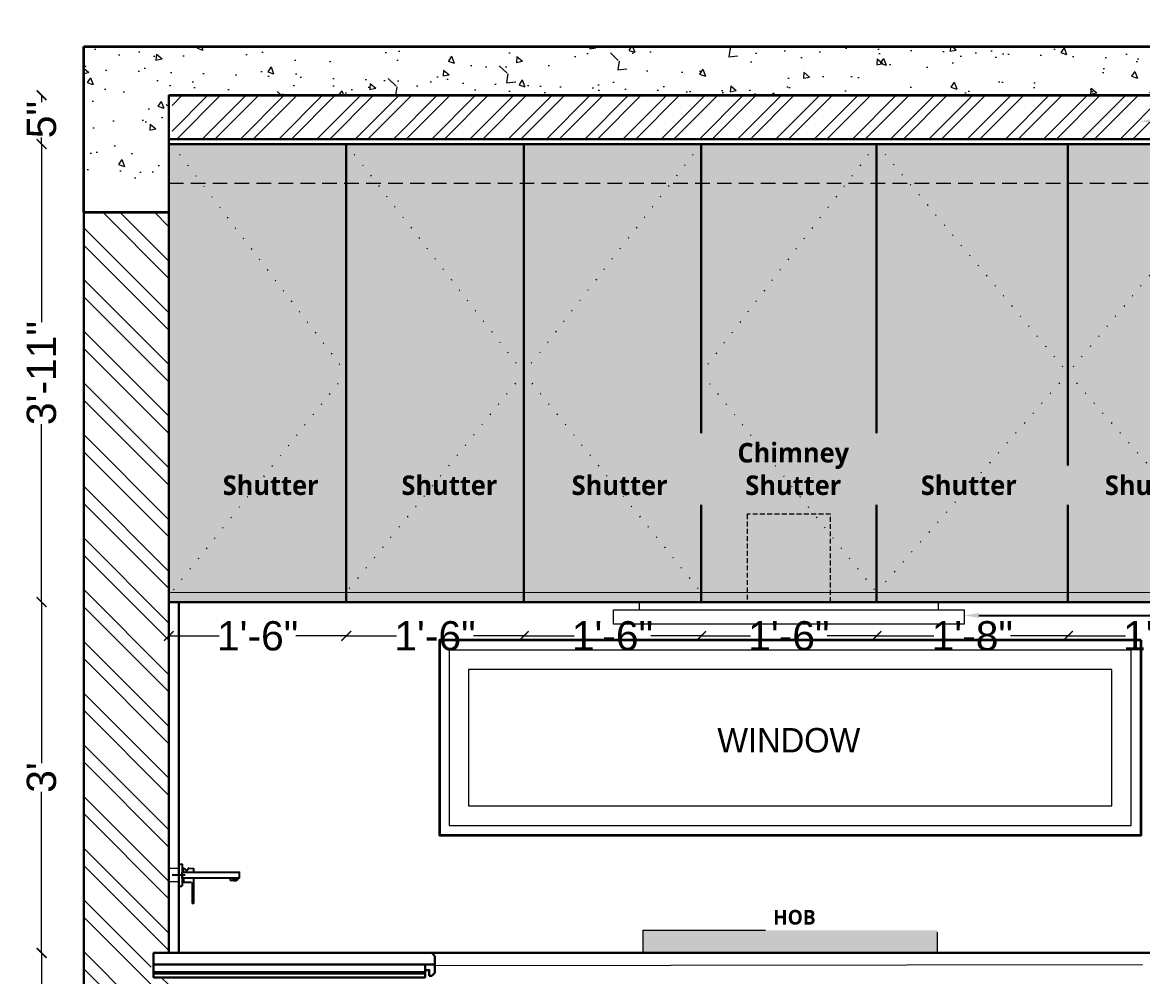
# Model space of a CAD drawing. Header units: inches. Extents: x 3324238 to 135265466, y -1036581 to 20094598.
# Drawn here: x 3355405.7 to 3355520.6, y -519129 to -519031.1 of the extents above; entities that cross this region are included whole.
import ezdxf
from ezdxf import colors
from ezdxf.entities.mleader import LeaderData, LeaderLine
from ezdxf.math import Vec2, Vec3

# ---------------------------------------------------------------- set-up
doc = ezdxf.new("R2010")
doc.units = ezdxf.units.IN
doc.header["$MEASUREMENT"] = 0
doc.header["$PDMODE"] = 3
for name, pattern in [('00-Floor Plan$0$DASHED', [0.75, 0.5, -0.25]), ('CENTER2', [1.125, 0.75, -0.125, 0.125, -0.125]), ('DASHED', [0.75, 0.5, -0.25]), ('DOT', [0.25, 0, -0.25])]:
    doc.linetypes.add(name, pattern=pattern)
doc.layers.add('AR HATCH-7', color=7, linetype='Continuous')
for name, color, linetype, lineweight in [('dim05', 1, 'Continuous', 13), ('DOOR-WINDOW', 5, 'Continuous', 0), ('ele.text', 183, 'Continuous', 5), ('FUNI.SEC', 7, 'Continuous', 30), ('FURNITURE', 32, 'Continuous', 13), ('FURNITURE-1', 251, 'Continuous', 5), ('Labelling', 1, 'Continuous', 25), ('wall', 7, 'Continuous', 30)]:
    doc.layers.add(name, color=color, linetype=linetype, lineweight=lineweight)
doc.layers.add('hatch', color=253, linetype='Continuous', lineweight=0, transparency=0.4)
doc.styles.get("Standard").update_dxf_attribs({"font": 'GOTHIC.TTF'})
doc.styles.add('The Thakors 3 inches', font='arial.ttf', dxfattribs={"height": 3})
doc.dimstyles.new('The Thakors 3 inches', dxfattribs={"dimtxt": 3, "dimasz": 1, "dimexe": 0.179993, "dimexo": 0.0625, "dimgap": 0.089996, "dimtad": 0, "dimzin": 0, "dimdsep": 46, "dimlunit": 4, "dimtxsty": 'The Thakors 3 inches', "dimblk": 'ARCHTICK', "dimcen": 0.089996, "dimclrd": 5, "dimclre": 5, "dimclrt": 1, "dimadec": 0, "dimazin": 0, "dimtfac": 0.799988, "dimtofl": 0, "dimtmove": 1, "dimatfit": 3, "dimfxl": 1, "dimtolj": 1, "dimtzin": 0, "dimlwd": 5, "dimlwe": 13, "dimarcsym": 0})

# ---------------------------------------------------------------- blocks, each defined once
blk = doc.blocks.new('_ArchTick')
at = {"color": 0, "linetype": 'ByBlock', "const_width": 0.15}
blk.add_lwpolyline([(-0.5, -0.5), (0.5, 0.5)], dxfattribs=at)
blk = doc.blocks.new('*D177')
at = {"layer": 'Defpoints', "color": 0, "lineweight": 30, "ltscale": 4, "transparency": 16777216}
for p in [(3355435.61, -519126.61, 0), (3355407.67, -519158.61), (3355434.06, -519158.61, 0)]:
    blk.add_point(p, dxfattribs=at)
at = {"layer": 'dim05', "color": 5, "lineweight": 5, "ltscale": 4, "transparency": 16777216}
for p, q in [((3355407.67, -519126.61), (3355407.67, -519138.51)), ((3355407.67, -519158.61), (3355407.67, -519146.72))]:
    blk.add_line(p, q, dxfattribs=at)
for p, rotation in [((3355407.67, -519126.61), 90), ((3355407.67, -519158.61), 270)]:
    blk.add_blockref('_ArchTick', p, dxfattribs=dict(at, rotation=rotation))
at = {"layer": 'dim05', "color": 1, "lineweight": 5, "ltscale": 4, "transparency": 16777216, "insert": (3355407.67, -519142.61), "char_height": 3, "attachment_point": 5, "rotation": 90, "style": 'The Thakors 3 inches'}
blk.add_mtext('\\A1;2\'-8"', dxfattribs=at)
blk = doc.blocks.new('*D178')
at = {"layer": 'Defpoints', "color": 0, "lineweight": 30, "ltscale": 4, "transparency": 16777216}
for p in [(3355407.67, -519090.61), (3355421.05, -519090.61), (3355420.99, -519126.61, 0)]:
    blk.add_point(p, dxfattribs=at)
at = {"layer": 'dim05', "color": 5, "lineweight": 5, "ltscale": 4, "transparency": 16777216}
for p, q in [((3355407.67, -519090.61), (3355407.67, -519107.14)), ((3355407.67, -519126.61), (3355407.67, -519110.08))]:
    blk.add_line(p, q, dxfattribs=at)
for p, rotation in [((3355407.67, -519090.61), 90), ((3355407.67, -519126.61), 270)]:
    blk.add_blockref('_ArchTick', p, dxfattribs=dict(at, rotation=rotation))
at = {"layer": 'dim05', "color": 1, "lineweight": 5, "ltscale": 4, "transparency": 16777216, "insert": (3355407.67, -519108.61), "char_height": 3, "attachment_point": 5, "rotation": 90, "style": 'The Thakors 3 inches'}
blk.add_mtext("\\A1;3'", dxfattribs=at)
blk = doc.blocks.new('*D179')
at = {"layer": 'Defpoints', "color": 0, "lineweight": 30, "ltscale": 4, "transparency": 16777216}
for p in [(3355407.67, -519043.62), (3355420.99, -519043.62, 0.04), (3355420.72, -519090.61, -0.02)]:
    blk.add_point(p, dxfattribs=at)
at = {"layer": 'dim05', "color": 5, "lineweight": 5, "ltscale": 4, "transparency": 16777216}
for p, q in [((3355407.67, -519043.62), (3355407.67, -519061.88)), ((3355407.67, -519090.61), (3355407.67, -519072.36))]:
    blk.add_line(p, q, dxfattribs=at)
for p, rotation in [((3355407.67, -519043.62), 90), ((3355407.67, -519090.61), 270)]:
    blk.add_blockref('_ArchTick', p, dxfattribs=dict(at, rotation=rotation))
at = {"layer": 'dim05', "color": 1, "lineweight": 5, "ltscale": 4, "transparency": 16777216, "insert": (3355407.67, -519067.12), "char_height": 3, "attachment_point": 5, "rotation": 90, "style": 'The Thakors 3 inches'}
blk.add_mtext('\\A1;3\'-11"', dxfattribs=at)
blk = doc.blocks.new('*D180')
at = {"layer": 'Defpoints', "color": 0, "lineweight": 30, "ltscale": 4, "transparency": 16777216}
for p in [(3355407.67, -519038.62), (3355421.05, -519038.62), (3355421.05, -519043.62)]:
    blk.add_point(p, dxfattribs=at)
at = {"layer": 'dim05', "color": 5, "lineweight": 5, "ltscale": 4, "transparency": 16777216}
for p, q in [((3355407.67, -519038.62), (3355407.67, -519039.31)), ((3355407.67, -519043.62), (3355407.67, -519042.94))]:
    blk.add_line(p, q, dxfattribs=at)
for p, rotation in [((3355407.67, -519038.62), 90), ((3355407.67, -519043.62), 270)]:
    blk.add_blockref('_ArchTick', p, dxfattribs=dict(at, rotation=rotation))
at = {"layer": 'dim05', "color": 1, "lineweight": 5, "ltscale": 4, "transparency": 16777216, "insert": (3355407.67, -519041.12), "char_height": 3, "attachment_point": 5, "rotation": 90, "style": 'The Thakors 3 inches'}
blk.add_mtext('\\A1;5"', dxfattribs=at)
blk = doc.blocks.new('*D242')
at = {"layer": 'Defpoints', "color": 0, "lineweight": 30, "ltscale": 4, "transparency": 16777216}
for p in [(3355438.93, -519090.61, -0.08), (3355420.72, -519091.98, -0.07), (3355438.93, -519094.09)]:
    blk.add_point(p, dxfattribs=at)
at = {"layer": 'dim05', "color": 5, "lineweight": 5, "ltscale": 4, "transparency": 16777216}
for p, q in [((3355420.72, -519094.09), (3355425.89, -519094.09)), ((3355438.93, -519094.09), (3355433.76, -519094.09))]:
    blk.add_line(p, q, dxfattribs=at)
at = {"layer": 'dim05', "color": 5, "lineweight": 5, "ltscale": 4, "transparency": 16777216, "rotation": 180}
blk.add_blockref('_ArchTick', (3355420.72, -519094.09), dxfattribs=at)
at = {"layer": 'dim05', "color": 5, "lineweight": 5, "ltscale": 4, "transparency": 16777216}
blk.add_blockref('_ArchTick', (3355438.93, -519094.09), dxfattribs=at)
at = {"layer": 'dim05', "color": 1, "lineweight": 5, "ltscale": 4, "transparency": 16777216, "insert": (3355429.83, -519094.09), "char_height": 3, "attachment_point": 5, "style": 'The Thakors 3 inches'}
blk.add_mtext('\\A1;1\'-6"', dxfattribs=at)
blk = doc.blocks.new('*D243')
at = {"layer": 'Defpoints', "color": 0, "lineweight": 30, "ltscale": 4, "transparency": 16777216}
for p in [(3355496.32, -135.98, 404.06), (3355496.32, -139.39), (3355440.63, -519090.68)]:
    blk.add_point(p, dxfattribs=at)
at = {"layer": 'dim05', "color": 5, "lineweight": 5, "ltscale": 4, "transparency": 16777216}
for p, q in [((3355440.63, -139.39), (3355464.34, -139.39)), ((3355496.32, -139.39), (3355472.62, -139.39))]:
    blk.add_line(p, q, dxfattribs=at)
at = {"layer": 'dim05', "color": 5, "lineweight": 5, "ltscale": 4, "transparency": 16777216, "rotation": 180}
blk.add_blockref('_ArchTick', (3355440.63, -139.39), dxfattribs=at)
at = {"layer": 'dim05', "color": 5, "lineweight": 5, "ltscale": 4, "transparency": 16777216}
blk.add_blockref('_ArchTick', (3355496.32, -139.39), dxfattribs=at)
at = {"layer": 'dim05', "color": 1, "lineweight": 5, "ltscale": 4, "transparency": 16777216, "insert": (3355468.48, -139.39), "char_height": 3, "attachment_point": 5, "style": 'The Thakors 3 inches'}
blk.add_mtext('\\A1;4\'-8"', dxfattribs=at)
blk = doc.blocks.new('*D244')
at = {"layer": 'Defpoints', "color": 0, "lineweight": 30, "ltscale": 4, "transparency": 16777216}
for p in [(3355493.34, -519087.94, -0.1), (3355475.34, -519089.61, -0.16), (3355493.34, -519094.09)]:
    blk.add_point(p, dxfattribs=at)
at = {"layer": 'dim05', "color": 5, "lineweight": 5, "ltscale": 4, "transparency": 16777216}
for p, q in [((3355475.34, -519094.09), (3355480.41, -519094.09)), ((3355493.34, -519094.09), (3355488.28, -519094.09))]:
    blk.add_line(p, q, dxfattribs=at)
at = {"layer": 'dim05', "color": 5, "lineweight": 5, "ltscale": 4, "transparency": 16777216, "rotation": 180}
blk.add_blockref('_ArchTick', (3355475.34, -519094.09), dxfattribs=at)
at = {"layer": 'dim05', "color": 5, "lineweight": 5, "ltscale": 4, "transparency": 16777216}
blk.add_blockref('_ArchTick', (3355493.34, -519094.09), dxfattribs=at)
at = {"layer": 'dim05', "color": 1, "lineweight": 5, "ltscale": 4, "transparency": 16777216, "insert": (3355484.34, -519094.09), "char_height": 3, "attachment_point": 5, "style": 'The Thakors 3 inches'}
blk.add_mtext('\\A1;1\'-6"', dxfattribs=at)
blk = doc.blocks.new('*D245')
at = {"layer": 'Defpoints', "color": 0, "lineweight": 30, "ltscale": 4, "transparency": 16777216}
for p in [(3355493.34, -519087.94, -0.1), (3355512.98, -519088.01, -0.08), (3355512.98, -519094.09)]:
    blk.add_point(p, dxfattribs=at)
at = {"layer": 'dim05', "color": 5, "lineweight": 5, "ltscale": 4, "transparency": 16777216}
for p, q in [((3355493.34, -519094.09), (3355499.23, -519094.09)), ((3355512.98, -519094.09), (3355507.1, -519094.09))]:
    blk.add_line(p, q, dxfattribs=at)
at = {"layer": 'dim05', "color": 5, "lineweight": 5, "ltscale": 4, "transparency": 16777216, "rotation": 180}
blk.add_blockref('_ArchTick', (3355493.34, -519094.09), dxfattribs=at)
at = {"layer": 'dim05', "color": 5, "lineweight": 5, "ltscale": 4, "transparency": 16777216}
blk.add_blockref('_ArchTick', (3355512.98, -519094.09), dxfattribs=at)
at = {"layer": 'dim05', "color": 1, "lineweight": 5, "ltscale": 4, "transparency": 16777216, "insert": (3355503.16, -519094.09), "char_height": 3, "attachment_point": 5, "style": 'The Thakors 3 inches'}
blk.add_mtext('\\A1;1\'-8"', dxfattribs=at)
blk = doc.blocks.new('*D246')
at = {"layer": 'Defpoints', "color": 0, "lineweight": 30, "ltscale": 4, "transparency": 16777216}
for p in [(3355512.98, -519088.01, -0.08), (3355532.62, -519088.01, -0.13), (3355532.62, -519094.09)]:
    blk.add_point(p, dxfattribs=at)
at = {"layer": 'dim05', "color": 5, "lineweight": 5, "ltscale": 4, "transparency": 16777216}
for p, q in [((3355512.98, -519094.09), (3355518.87, -519094.09)), ((3355532.62, -519094.09), (3355526.74, -519094.09))]:
    blk.add_line(p, q, dxfattribs=at)
at = {"layer": 'dim05', "color": 5, "lineweight": 5, "ltscale": 4, "transparency": 16777216, "rotation": 180}
blk.add_blockref('_ArchTick', (3355512.98, -519094.09), dxfattribs=at)
at = {"layer": 'dim05', "color": 5, "lineweight": 5, "ltscale": 4, "transparency": 16777216}
blk.add_blockref('_ArchTick', (3355532.62, -519094.09), dxfattribs=at)
at = {"layer": 'dim05', "color": 1, "lineweight": 5, "ltscale": 4, "transparency": 16777216, "insert": (3355522.8, -519094.09), "char_height": 3, "attachment_point": 5, "style": 'The Thakors 3 inches'}
blk.add_mtext('\\A1;1\'-8"', dxfattribs=at)
blk = doc.blocks.new('*D284')
at = {"layer": 'Defpoints', "color": 0, "lineweight": 30, "ltscale": 4, "transparency": 16777216}
for p in [(3355457.14, -519089.61, -0.11), (3355438.93, -519090.61, -0.08), (3355457.14, -519094.09)]:
    blk.add_point(p, dxfattribs=at)
at = {"layer": 'dim05', "color": 5, "lineweight": 5, "ltscale": 4, "transparency": 16777216}
for p, q in [((3355438.93, -519094.09), (3355444.1, -519094.09)), ((3355457.14, -519094.09), (3355451.97, -519094.09))]:
    blk.add_line(p, q, dxfattribs=at)
at = {"layer": 'dim05', "color": 5, "lineweight": 5, "ltscale": 4, "transparency": 16777216, "rotation": 180}
blk.add_blockref('_ArchTick', (3355438.93, -519094.09), dxfattribs=at)
at = {"layer": 'dim05', "color": 5, "lineweight": 5, "ltscale": 4, "transparency": 16777216}
blk.add_blockref('_ArchTick', (3355457.14, -519094.09), dxfattribs=at)
at = {"layer": 'dim05', "color": 1, "lineweight": 5, "ltscale": 4, "transparency": 16777216, "insert": (3355448.03, -519094.09), "char_height": 3, "attachment_point": 5, "style": 'The Thakors 3 inches'}
blk.add_mtext('\\A1;1\'-6"', dxfattribs=at)
blk = doc.blocks.new('*D285')
at = {"layer": 'Defpoints', "color": 0, "lineweight": 30, "ltscale": 4, "transparency": 16777216}
for p in [(3355457.14, -519089.67), (3355475.34, -519089.68, -0.16), (3355475.34, -519094.09)]:
    blk.add_point(p, dxfattribs=at)
at = {"layer": 'dim05', "color": 5, "lineweight": 5, "ltscale": 4, "transparency": 16777216}
for p, q in [((3355457.14, -519094.09), (3355462.3, -519094.09)), ((3355475.34, -519094.09), (3355470.18, -519094.09))]:
    blk.add_line(p, q, dxfattribs=at)
at = {"layer": 'dim05', "color": 5, "lineweight": 5, "ltscale": 4, "transparency": 16777216, "rotation": 180}
blk.add_blockref('_ArchTick', (3355457.14, -519094.09), dxfattribs=at)
at = {"layer": 'dim05', "color": 5, "lineweight": 5, "ltscale": 4, "transparency": 16777216}
blk.add_blockref('_ArchTick', (3355475.34, -519094.09), dxfattribs=at)
at = {"layer": 'dim05', "color": 1, "lineweight": 5, "ltscale": 4, "transparency": 16777216, "insert": (3355466.24, -519094.09), "char_height": 3, "attachment_point": 5, "style": 'The Thakors 3 inches'}
blk.add_mtext('\\A1;1\'-6"', dxfattribs=at)
blk = doc.blocks.new('bn29-23')
at = {"linetype": 'Continuous'}
for p, q in [((0.486, 1.4133), (0.486, 1.4138)), ((0.486, 1.4138), (0.4955, 1.4138)), ((0.486, 1.4138), (0.486, 1.4138)), ((0.486, 1.4138), (0.4955, 1.4138)), ((0.486, 1.3463), (0.486, 1.4133)), ((0.496, 1.4133), (0.496, 1.3463)), ((0.496, 1.4133), (0.496, 1.4133)), ((0.496, 1.4028), (0.4991, 1.4028)), ((0.4965, 1.3883), (0.496, 1.3878)), ((0.4965, 1.3883), (0.4965, 1.3888)), ((0.4965, 1.3888), (0.6728, 1.3888)), ((0.4965, 1.3713), (0.4965, 1.3883)), ((0.4996, 1.4023), (0.4996, 1.3888)), ((0.5077, 1.3888), (0.5155, 1.4013)), ((0.5104, 1.3932), (0.5104, 1.3939)), ((0.516, 1.4015), (0.531, 1.4002)), ((0.5314, 1.3997), (0.5314, 1.3888)), ((0.6733, 1.3713), (0.6733, 1.3883)), ((0.496, 1.3718), (0.4965, 1.3713)), ((0.4991, 1.3568), (0.496, 1.3568)), ((0.4965, 1.3708), (0.4965, 1.3713)), ((0.6728, 1.3708), (0.4965, 1.3708)), ((0.4996, 1.3708), (0.4996, 1.3573)), ((0.5014, 1.3573), (0.5014, 1.3708)), ((0.5014, 1.3585), (0.5014, 1.3585)), ((0.5014, 1.3585), (0.5014, 1.3585)), ((0.5248, 1.3575), (0.5019, 1.3568)), ((0.5214, 1.3574), (0.5139, 1.3572)), ((0.5139, 1.3572), (0.5139, 1.3572)), ((0.5214, 1.3574), (0.5214, 1.3574)), ((0.5279, 1.2929), (0.5279, 1.3545)), ((0.5314, 1.3708), (0.5314, 1.2929)), ((0.6442, 1.3708), (0.6447, 1.3647)), ((0.6453, 1.3639), (0.6459, 1.3636)), ((0.6673, 1.3655), (0.6459, 1.3636)), ((0.6479, 1.3635), (0.6653, 1.365)), ((0.6606, 1.3679), (0.652, 1.3672)), ((0.6522, 1.3654), (0.652, 1.3672)), ((0.6606, 1.3679), (0.6607, 1.3661)), ((0.6673, 1.3655), (0.6678, 1.3659)), ((0.6682, 1.3668), (0.6679, 1.3708)), ((0.486, 1.3458), (0.486, 1.3463)), ((0.486, 1.3458), (0.4955, 1.3458)), ((0.5309, 1.2924), (0.5284, 1.2924))]:
    blk.add_line(p, q, dxfattribs=at)
at = {"linetype": 'CENTER2'}
for p, q in [((0.486, 1.3998), (0.486, 1.3598)), ((0.506, 1.3798), (0.466, 1.3798))]:
    blk.add_line(p, q, dxfattribs=at)
at = {"linetype": 'Continuous'}
for centre, radius, start, end in [((0.4955, 1.4133), 0.0005, 0, 90), ((0.4991, 1.4023), 0.0005, 0, 89.5), ((0.5004, 1.4013), 0.0008, 180, 253.5764), ((0.494, 1.3798), 0.0216, 40.6691, 73.5764), ((0.5159, 1.401), 0.0005, 85, 148.0008), ((0.5309, 1.3997), 0.0005, 58, 85), ((0.5309, 1.3997), 0.0005, 0, 58), ((0.6728, 1.3883), 0.0005, 0, 90), ((0.4991, 1.3573), 0.0005, 270.5, 0), ((0.5004, 1.3583), 0.0008, 106.4236, 180), ((0.494, 1.3798), 0.0216, 286.4236, 289.8314), ((0.5019, 1.3573), 0.0005, 180.0008, 271.77), ((0.5249, 1.3545), 0.003, 359.9996, 37.4538), ((0.6457, 1.3648), 0.001, 185, 245), ((0.6478, 1.3641), 0.0006, 209.6243, 275), ((0.6563, 1.367), 0.00877, 333.341, 346.3922), ((0.6653, 1.3656), 0.0006, 275, 340.3757), ((0.6672, 1.3667), 0.001, 305, 5), ((0.6728, 1.3713), 0.0005, 270, 0), ((0.4955, 1.3463), 0.0005, 270, 0), ((0.5284, 1.2929), 0.0005, 180, 270), ((0.5309, 1.2929), 0.0005, 270, 0)]:
    blk.add_arc(centre, radius, start, end, dxfattribs=at)
blk.add_ellipse((0.656, 1.3641), major_axis=(-0.00819, 0.00095), ratio=0.083881, start_param=1.11088, end_param=3.110964, dxfattribs=at)
for points, knots in [([(0.654, 1.3647), (0.6536, 1.3647), (0.6533, 1.3647), (0.6528, 1.3648), (0.6526, 1.3649), (0.6524, 1.365), (0.6524, 1.3651), (0.6523, 1.3652), (0.6522, 1.3653), (0.6522, 1.3654)], [0, 0, 0, 0, 0.5, 0.5, 0.75, 0.75, 0.875, 0.875, 1, 1, 1, 1]), ([(0.6591, 1.3651), (0.6583, 1.3649), (0.6574, 1.3648), (0.6557, 1.3646), (0.6548, 1.3646), (0.654, 1.3647)], [0, 0, 0, 0, 0.5, 0.5, 1, 1, 1, 1]), ([(0.6607, 1.3661), (0.6607, 1.366), (0.6607, 1.366), (0.6606, 1.3658), (0.6606, 1.3657), (0.6604, 1.3656), (0.6602, 1.3655), (0.6598, 1.3653), (0.6594, 1.3652), (0.6591, 1.3651)], [0, 0, 0, 0, 0.125, 0.125, 0.25, 0.25, 0.5, 0.5, 1, 1, 1, 1])]:
    blk.add_open_spline(points, degree=3, knots=knots, dxfattribs=at)

msp = doc.modelspace()

# ---------------------------------------------------------------- hatches: boundary and pattern name
at = {"layer": 'AR HATCH-7', "lineweight": 30, "true_color": 0x636466}
h = msp.add_hatch(color=251, dxfattribs=at)
h.dxf.hatch_style = 1
h.paths.add_polyline_path([(3355438.929, -519089.613), (3355420.723, -519089.613), (3355420.723, -519090.613), (3355438.929, -519090.613)])
h = msp.add_hatch(color=251, dxfattribs=at)
h.dxf.hatch_style = 1
h.paths.add_polyline_path([(3355438.929, -519089.613), (3355457.136, -519089.614), (3355457.136, -519090.615), (3355438.929, -519090.613)])
h = msp.add_hatch(color=251, dxfattribs=at)
h.dxf.hatch_style = 1
h.paths.add_polyline_path([(3355457.136, -519089.614), (3355457.136, -519090.613), (3355475.342, -519090.613), (3355475.342, -519089.611)])
h = msp.add_hatch(color=251, dxfattribs=at)
h.dxf.hatch_style = 1
h.paths.add_polyline_path([(3355493.342, -519089.611), (3355493.342, -519090.613), (3355475.342, -519090.613), (3355475.342, -519089.611)])
h = msp.add_hatch(color=251, dxfattribs=at)
h.dxf.hatch_style = 1
h.paths.add_polyline_path([(3355493.34, -519089.609), (3355512.982, -519089.614), (3355512.982, -519090.615), (3355493.342, -519090.613)])
h = msp.add_hatch(color=251, dxfattribs=at)
h.dxf.hatch_style = 1
h.paths.add_polyline_path([(3355532.623, -519089.609), (3355512.982, -519089.614), (3355512.982, -519090.615), (3355532.621, -519090.613)])
at = {"layer": 'FURNITURE-1', "true_color": 0x000000}
h = msp.add_hatch(dxfattribs=at)
h.set_pattern_fill('AR-CONC', color=18, angle=-90)
h.set_pattern_definition([(320, (3238.006, 417.172), (-0.62752135, -7.172601826), [0.75, -8.25]), (265, (3238.006, 417.172), (7.521921337, 1.387513336), [0.6, -6.6]), (10.45144446, (3237.9535, 416.574), (6.89439991, -5.785088467), [0.63740192, -7.01142112]), (316.1842, (3240.006, 417.172), (-1.655192808, -10.672413307), [1.125, -12.375]), (6.6356355, (3239.868, 416.283), (9.741186008, -9.346619457), [0.95610342, -10.5171376]), (261.184164, (3240.006, 417.172), (9.741186003, -9.34661945), [0.9, -9.90000001]), (291, (3239.506, 416.172), (-4.026188907, -5.969070521), [0.75, -8.25]), (236, (3239.506, 416.172), (7.25150045, -2.43315332), [0.6, -6.6]), (341.45144474, (3239.17, 415.6745), (3.225311528, -8.402223767), [0.6374019, -7.01142112]), (307.5, (3238.0058, 417.172), (3.3289385383, -0.1215985532), [0, -6.52, 0, -6.7, 0, -6.625]), (277.5, (3238.0058, 417.172), (3.944117119, -2.6306953744), [0, -3.82, 0, -6.37, 0, -2.525]), (237.5, (3238.0058, 419.402), (-0.2255487173, -5.3382243617), [0, -2.5, 0, -7.8, 0, -10.35]), (227.5, (3238.006, 420.402), (1.0010498233, -5.8318616934), [0, -3.25, 0, -5.18, 0, -7.35])])
h.paths.add_polyline_path([(3355420.754, -519038.623), (3355542.838, -519038.623), (3355542.838, -519050.62), (3355551.838, -519050.626), (3355551.838, -519033.63), (3355411.992, -519033.623), (3355411.992, -519047.623), (3355420.691, -519047.623)])
at = {"layer": 'FURNITURE-1', "lineweight": 0}
h = msp.add_hatch(dxfattribs=at)
h.set_pattern_fill('ANSI32', color=6, scale=7.4, angle=180)
h.set_pattern_definition([(225, (3145.9063, 226.3265), (1.9622213178, -1.9622213178), []), (225, (3144.5982, 226.3265), (1.9622213178, -1.9622213178), [])])
edge = h.paths.add_edge_path()
edge.add_line((3355542.838, -519043.123), (3355421.055, -519043.123))
edge.add_line((3355421.055, -519038.623), (3355421.054, -519043.123))
edge.add_line((3355542.838, -519038.623), (3355542.838, -519043.123))
edge.add_line((3355542.838, -519038.623), (3355421.055, -519038.623))
at = {"layer": 'hatch', "lineweight": 15, "true_color": 0x636466}
h = msp.add_hatch(dxfattribs=at)
h.set_pattern_fill('ANSI32', color=251, scale=10, angle=90)
h.set_pattern_definition([(135, (3238.0058, 420.1816), (-2.6516504294, -2.6516504294), []), (135, (3238.0058, 421.9494), (-2.6516504294, -2.6516504294), [])])
h.paths.add_polyline_path([(3355418.906, -519128.722), (3355418.906, -519128.565), (3355418.906, -519127.784), (3355420.723, -519127.784), (3355420.723, -519050.623), (3355411.992, -519050.623), (3355411.992, -519158.613), (3355411.992, -519161.636), (3355420.723, -519161.613), (3355420.723, -519158.613), (3355420.723, -519129.113), (3355418.906, -519129.113)])
h.paths.add_polyline_path([(3355549.778, -519127.781), (3355549.778, -519129.11), (3355547.33, -519129.11), (3355547.332, -519161.608), (3355551.838, -519161.608), (3355551.839, -519050.623), (3355547.33, -519050.623), (3355547.333, -519126.61), (3355549.778, -519126.61)])

# ---------------------------------------------------------------- linework, layer by layer
at = {"color": 1, "lineweight": 35}
for p, q in [((3355411.992, -519033.623, -0.067), (3355551.838, -519033.623, -0.067)), ((3355411.992, -519050.623, -0.067), (3355411.992, -519033.623, -0.067)), ((3355420.723, -519038.623, -0.067), (3355542.838, -519038.623, -0.055)), ((3355411.992, -519050.623, 0), (3355420.723, -519050.623, 0))]:
    msp.add_line(p, q, dxfattribs=at)
at = {"lineweight": 35, "elevation": -0.034}
msp.add_lwpolyline([(3355520.475, -519094.53), (3355448.48, -519094.53), (3355448.48, -519114.53), (3355520.475, -519114.53)], close=True, dxfattribs=at)
at = {"lineweight": 5, "ltscale": 4, "elevation": -0.034}
msp.add_lwpolyline([(3355469.381, -519124.278), (3355499.574, -519124.278), (3355499.574, -519126.612), (3355469.381, -519126.612)], close=True, dxfattribs=at)
at = {"layer": 'dim05', "lineweight": 30}
msp.add_line((3355420.723, -519038.623, -0.067), (3355420.723, -519050.623, 0.023), dxfattribs=at)
at = {"layer": 'dim05', "color": 251, "linetype": 'DOT', "lineweight": 18, "ltscale": 5, "true_color": 0x636466}
for p, q in [((3355420.99, -519043.623, -0.067), (3355438.929, -519067.118, -0.078)), ((3355438.929, -519043.623, -0.078), (3355457.136, -519067.118, -0.112)), ((3355475.343, -519043.623, -0.078), (3355457.136, -519067.118, -0.112)), ((3355493.342, -519043.624, -0.006), (3355475.343, -519067.119, -0.14)), ((3355493.342, -519043.623, -0.006), (3355512.982, -519067.118, -0.033)), ((3355532.622, -519043.623, -0.006), (3355512.982, -519067.118, -0.033))]:
    msp.add_line(p, q, dxfattribs=at)
at = {"layer": 'dim05', "color": 251, "linetype": '00-Floor Plan$0$DASHED', "lineweight": 18, "ltscale": 3, "true_color": 0x636466}
msp.add_line((3355420.723, -519047.62), (3355542.838, -519047.62), dxfattribs=at)
at = {"layer": 'dim05', "color": 18, "lineweight": 18, "true_color": 0x000000, "elevation": -0.104}
msp.add_lwpolyline([(3355421.742, -519117.958), (3355420.723, -519117.958), (3355420.723, -519119.272), (3355421.742, -519119.272)], close=True, dxfattribs=at)
at = {"layer": 'DOOR-WINDOW', "color": 5, "lineweight": 15, "elevation": -0.034}
msp.add_lwpolyline([(3355517.475, -519097.53), (3355451.48, -519097.53), (3355451.48, -519111.53), (3355517.475, -519111.53)], close=True, dxfattribs=at)
at = {"layer": 'FUNI.SEC', "color": 12, "elevation": 0.004}
msp.add_lwpolyline([(3355447.017, -519128.722), (3355419.165, -519128.722), (3355419.165, -519129.113), (3355447.017, -519129.112)], close=True, dxfattribs=at)
at = {"layer": 'FURNITURE', "lineweight": 30}
for p, q in [((3355475.344, -519043.622, -0.121), (3355475.342, -519090.613, -0.158)), ((3355493.342, -519090.613, -0.104), (3355493.342, -519043.623, -0.006)), ((3355512.982, -519090.613, -0.082), (3355512.982, -519043.623, 0.015)), ((3355420.723, -519090.613, -0.104), (3355533.123, -519090.613, -0.101))]:
    msp.add_line(p, q, dxfattribs=at)
at = {"layer": 'FURNITURE', "lineweight": 5}
msp.add_line((3355420.723, -519089.613, -0.104), (3355532.623, -519089.609, -0.104), dxfattribs=at)
at = {"layer": 'FURNITURE-1', "lineweight": 30, "ltscale": 0.25}
for p, q in [((3355448.017, -519126.928, -0.104), (3355447.702, -519126.612, -0.104)), ((3355448.017, -519128.639, -0.104), (3355447.702, -519128.955, -0.104))]:
    msp.add_line(p, q, dxfattribs=at)
at = {"layer": 'FURNITURE-1', "lineweight": 30, "ltscale": 0.25, "elevation": -0.104}
for points in [[(3355447.702, -519126.612), (3355419.165, -519126.613), (3355419.165, -519127.784), (3355448.017, -519127.784), (3355448.017, -519126.928)], [(3355447.702, -519126.612), (3355419.165, -519126.613), (3355419.165, -519127.784), (3355448.017, -519127.784), (3355448.017, -519126.928)], [(3355448.017, -519128.369), (3355448.017, -519126.928)], [(3355447.017, -519128.369), (3355447.017, -519127.784), (3355448.017, -519127.784), (3355448.017, -519128.639)], [(3355447.017, -519128.369), (3355447.45, -519128.369), (3355447.45, -519128.955)], [(3355447.702, -519128.955), (3355447.45, -519128.955)]]:
    msp.add_lwpolyline(points, dxfattribs=at)
at = {"layer": 'FURNITURE-1', "lineweight": 30, "ltscale": 0.25, "elevation": 0.004}
for points in [[(3355447.017, -519127.784), (3355419.165, -519127.784), (3355419.165, -519128.564), (3355447.017, -519128.564)], [(3355447.017, -519128.564), (3355419.165, -519128.564), (3355419.165, -519128.722), (3355447.017, -519128.722)]]:
    msp.add_lwpolyline(points, close=True, dxfattribs=at)
at = {"layer": 'wall', "color": 6, "lineweight": 30, "ltscale": 0.5}
for p, q in [((3355420.723, -519043.123, -0.067), (3355542.838, -519043.123, -0.055)), ((3355420.723, -519043.623, -0.067), (3355542.838, -519043.623, -0.055))]:
    msp.add_line(p, q, dxfattribs=at)
at = {"layer": 'wall', "lineweight": 30}
for p, q in [((3355411.992, -519050.623, 0), (3355411.992, -519158.613, -0.104)), ((3355420.723, -519050.623), (3355420.723, -519126.613, -0.135)), ((3355420.992, -519128.565, -0.094), (3355420.992, -519128.564, -0.094))]:
    msp.add_line(p, q, dxfattribs=at)
at = {"layer": 'wall', "color": 12, "lineweight": 25}
msp.add_line((3355421.742, -519090.613, -0.104), (3355421.742, -519126.613, -0.104), dxfattribs=at)
at = {"layer": 'wall', "lineweight": 5}
for p, q in [((3355419.29, -519126.613, -0.104), (3355547.625, -519126.609, -0.104)), ((3355448.017, -519127.879, -0.104), (3355520.639, -519127.781))]:
    msp.add_line(p, q, dxfattribs=at)
at = {"layer": 'wall', "linetype": 'DASHED', "lineweight": 5, "elevation": -0.036}
msp.add_lwpolyline([(3355480.055, -519090.613), (3355488.629, -519090.613), (3355488.629, -519081.604), (3355480.055, -519081.604)], close=True, dxfattribs=at)
at = {"layer": 'wall', "lineweight": 5, "elevation": -0.036}
for points in [[(3355468.973, -519091.421), (3355499.711, -519091.421), (3355499.711, -519090.613), (3355468.973, -519090.613)], [(3355466.341, -519091.421), (3355502.341, -519091.421), (3355502.341, -519092.874), (3355466.341, -519092.874)]]:
    msp.add_lwpolyline(points, close=True, dxfattribs=at)
at = {"layer": 'wall', "lineweight": 9, "elevation": -0.034}
msp.add_lwpolyline([(3355519.475, -519095.53), (3355449.48, -519095.53), (3355449.48, -519113.53), (3355519.475, -519113.53)], close=True, dxfattribs=at)

# ---------------------------------------------------------------- block references
at = {"transparency": 33554687, "xscale": 33.27171550812007, "yscale": 33.27171550812007, "zscale": 33.27171550812007}
msp.add_blockref('bn29-23', (3355405.573, -519164.531, -0.104), dxfattribs=at)

# ---------------------------------------------------------------- texts
at = {"layer": 'ele.text', "ltscale": 10, "insert": (3355491.67, -519103.533, -0.164), "char_height": 2.5, "width": 40.74345, "attachment_point": 3}
msp.add_mtext('\\A1;WINDOW', dxfattribs=at)

# ---------------------------------------------------------------- dimensions: what is measured, and where the dimension line sits
at = {"layer": 'dim05', "lineweight": 5, "ltscale": 4}
for base, p1, p2, picture, middle in [((3355407.667, -519038.623, -0.067), (3355421.054, -519043.623, -0.067), (3355421.054, -519038.623, -0.067), '*D180', (3355407.667, -519041.123, -0.067)), ((3355407.667, -519043.623, -0.104), (3355420.723, -519090.613, -0.122), (3355420.99, -519043.623, -0.067), '*D179', (3355407.667, -519067.118, -0.104)), ((3355407.667, -519090.613, -0.104), (3355420.992, -519126.613, -0.104), (3355421.054, -519090.613, -0.104), '*D178', (3355407.667, -519108.613, -0.104)), ((3355407.667, -519158.613, -0.104), (3355435.607, -519126.613, -0.104), (3355434.058, -519158.613, -0.104), '*D177', (3355407.667, -519142.613, -0.104))]:
    dim = msp.add_linear_dim(base=base, p1=p1, p2=p2, angle=90, dimstyle='The Thakors 3 inches', override={"dimtxt": 32, "dimdec": 0, "dimse1": 1, "dimse2": 1}, dxfattribs=at)
    dim.commit()
    dim.dimension.update_dxf_attribs({"geometry": picture, "text_midpoint": middle})
for base, p1, p2, picture, middle in [((3355493.342, -519094.086), (3355475.342, -519089.611, -0.157), (3355493.342, -519087.944, -0.098), '*D244', (3355484.342, -519094.086)), ((3355512.982, -519094.086), (3355493.342, -519087.944, -0.098), (3355512.982, -519088.006, -0.077), '*D245', (3355503.162, -519094.086)), ((3355532.621, -519094.086), (3355512.982, -519088.006, -0.077), (3355532.621, -519088.007, -0.125), '*D246', (3355522.802, -519094.086)), ((3355457.136, -519094.086), (3355438.929, -519090.613, -0.078), (3355457.136, -519089.612, -0.112), '*D284', (3355448.033, -519094.086)), ((3355438.929, -519094.086), (3355420.723, -519091.981, -0.074), (3355438.929, -519090.613, -0.078), '*D242', (3355429.826, -519094.086)), ((3355475.342, -519094.086), (3355457.136, -519089.675), (3355475.342, -519089.675, -0.157), '*D285', (3355466.239, -519094.086))]:
    dim = msp.add_linear_dim(base=base, p1=p1, p2=p2, dimstyle='The Thakors 3 inches', override={"dimtxt": 32, "dimdec": 0, "dimse1": 1, "dimse2": 1}, dxfattribs=at)
    dim.commit()
    dim.dimension.update_dxf_attribs({"geometry": picture, "text_midpoint": middle})

# ---------------------------------------------------------------- leaders
at = {"layer": 'Labelling', "lineweight": 5}
ml = msp.add_multileader_mtext('Standard', dxfattribs=at)
ml.set_content('false \\Pceiling', color=256)
ml.set_leader_properties()
ml.build(insert=Vec2(0, 0))
ml.multileader.update_dxf_attribs({"arrow_head_size": 1.5})
ctx = ml.context
ctx.base_point, ctx.char_height, ctx.arrow_head_size, ctx.landing_gap_size, ctx.plane_origin = Vec3(3355555.373, -519041.274, -0.104), 3, 1.5, 0.09, Vec3(3355523.943, -519038.264, -0.104)
notes = []
notes.append((ctx, [(0, (1, 1, 0), (3355552.887, -519041.274, -0.104), (1, 0), 2.487, [(0, [(3355520.371, -519041.274, -0.104)], 0, [])])]))
ctx.mtext.insert, ctx.mtext.flow_direction = Vec3(3355555.463, -519039.34, -0.104), 5
ml = msp.add_multileader_mtext('Standard', dxfattribs=at)
ml.set_content('Chimney', color=256)
ml.set_leader_properties()
ml.build(insert=Vec2(0, 0))
ml.multileader.update_dxf_attribs({"arrow_head_size": 1.5})
ctx = ml.context
ctx.base_point, ctx.char_height, ctx.arrow_head_size, ctx.landing_gap_size, ctx.plane_origin = Vec3(3355554.583, -519091.981, -0.115), 3, 1.5, 0.09, Vec3(3355527.626, -519091.981, -0.115)
notes.append((ctx, [(0, (1, 1, 0), (3355546.583, -519091.981, -0.115), (1, 0), 8, [(0, [(3355502.341, -519091.981, -0.115)], 0, [])])]))
ctx.mtext.insert, ctx.mtext.flow_direction = Vec3(3355554.673, -519090.075, -0.115), 5
for ctx, leaders in notes:
    for number, flags, end, landing, length, lines in leaders:
        leader = LeaderData()
        leader.index, (leader.has_last_leader_line, leader.has_dogleg_vector, leader.attachment_direction) = number, flags
        leader.last_leader_point, leader.dogleg_vector, leader.dogleg_length = Vec3(end), Vec3(landing), length
        for number, points, colour, breaks in lines:
            line = LeaderLine()
            line.index, line.vertices, line.color, line.breaks = number, Vec3.list(points), colors.encode_raw_color(colour), breaks
            leader.lines.append(line)
        ctx.leaders.append(leader)

# ---------------------------------------------------------------- next in the draw order: texts
at = {"attachment_point": 7, "bg_fill": 2}
for s, insert, char_height, width in [('{\\fMalgun Gothic|b1|i0|c0|p34;Shutter }', (3355426.247, -519079.653), 2, 19.51963), ('{\\fMalgun Gothic|b1|i0|c0|p34;HOB}', (3355482.727, -519123.718, -0.135), 1.5, 22.51963)]:
    msp.add_mtext(s, dxfattribs=dict(at, insert=insert, char_height=char_height, width=width))

# ---------------------------------------------------------------- next in the draw order: hatches: boundary and pattern name
at = {"layer": 'AR HATCH-7', "lineweight": 30, "true_color": 0x8d9989, "transparency": 33554559}
h = msp.add_hatch(color=252, dxfattribs=at)
h.dxf.hatch_style = 1
h.paths.add_polyline_path([(3355438.929, -519043.624), (3355420.723, -519043.624), (3355420.723, -519089.613), (3355438.929, -519089.613)])
at = {"layer": 'AR HATCH-7', "lineweight": 30, "true_color": 0x636466, "transparency": 33554687}
h = msp.add_hatch(color=251, dxfattribs=at)
h.dxf.hatch_style = 1
h.paths.add_polyline_path([(3355499.574, -519124.278), (3355469.381, -519124.278), (3355469.381, -519126.612), (3355499.574, -519126.612)])

# ---------------------------------------------------------------- next in the draw order: linework, layer by layer
at = {"layer": 'dim05', "color": 251, "linetype": 'DOT', "lineweight": 18, "ltscale": 5, "true_color": 0x636466}
msp.add_line((3355438.929, -519067.118, -0.078), (3355420.99, -519089.613, -0.067), dxfattribs=at)
at = {"layer": 'FURNITURE', "lineweight": 30}
msp.add_line((3355438.929, -519043.623, -0.078), (3355438.929, -519090.613, -0.078), dxfattribs=at)
at = {"layer": 'FURNITURE', "lineweight": 30, "elevation": -0.104}
msp.add_lwpolyline([(3355421.742, -519090.613), (3355542.841, -519090.613), (3355542.841, -519126.609), (3355421.742, -519126.609)], close=True, dxfattribs=at)

# ---------------------------------------------------------------- next in the draw order: texts
at = {"insert": (3355444.592, -519079.653), "char_height": 2, "width": 19.51963, "attachment_point": 7, "bg_fill": 2}
msp.add_mtext('{\\fMalgun Gothic|b1|i0|c0|p34;Shutter }', dxfattribs=at)

# ---------------------------------------------------------------- next in the draw order: hatches: boundary and pattern name
at = {"layer": 'AR HATCH-7', "lineweight": 30, "true_color": 0x8d9989, "transparency": 33554559}
h = msp.add_hatch(color=252, dxfattribs=at)
h.dxf.hatch_style = 1
h.paths.add_polyline_path([(3355438.929, -519043.624), (3355457.136, -519043.624), (3355457.136, -519089.613), (3355438.929, -519089.613)])

# ---------------------------------------------------------------- next in the draw order: linework, layer by layer
at = {"layer": 'dim05', "color": 251, "linetype": 'DOT', "lineweight": 18, "ltscale": 5, "true_color": 0x636466}
msp.add_line((3355457.136, -519067.118, -0.112), (3355438.929, -519089.613, -0.078), dxfattribs=at)
at = {"layer": 'FURNITURE', "lineweight": 30}
msp.add_line((3355457.136, -519043.623, -0.112), (3355457.136, -519090.613, -0.112), dxfattribs=at)

# ---------------------------------------------------------------- next in the draw order: dimensions: what is measured, and where the dimension line sits
at = {"layer": 'dim05', "lineweight": 5, "ltscale": 4}
dim = msp.add_linear_dim(base=(3355496.323, -139.385), p1=(3355440.634, -519090.677), p2=(3355496.323, -135.977, 404.062), dimstyle='The Thakors 3 inches', override={"dimtxt": 32, "dimdec": 0, "dimse1": 1, "dimse2": 1}, dxfattribs=at)
dim.commit()
dim.dimension.update_dxf_attribs({"geometry": '*D243', "text_midpoint": (3355468.479, -139.385)})

# ---------------------------------------------------------------- next in the draw order: texts
at = {"char_height": 2, "width": 19.51963, "attachment_point": 7, "bg_fill": 2}
for insert in [(3355462.056, -519079.653), (3355497.885, -519079.653)]:
    msp.add_mtext('{\\fMalgun Gothic|b1|i0|c0|p34;Shutter }', dxfattribs=dict(at, insert=insert))

# ---------------------------------------------------------------- next in the draw order: texts
for s, insert in [('\\pxqc;{\\fMalgun Gothic|b1|i0|c0|p34;Chimney\\PShutter }', (3355475.034, -519079.653)), ('{\\fMalgun Gothic|b1|i0|c0|p34;Shutter }', (3355516.766, -519079.653))]:
    msp.add_mtext(s, dxfattribs=dict(at, insert=insert))

# ---------------------------------------------------------------- next in the draw order: hatches: boundary and pattern name
at = {"layer": 'AR HATCH-7', "lineweight": 30, "true_color": 0x8d9989, "transparency": 33554559}
h = msp.add_hatch(color=252, dxfattribs=at)
h.dxf.hatch_style = 1
h.paths.add_polyline_path([(3355475.343, -519043.624), (3355457.136, -519043.624), (3355457.136, -519089.613), (3355475.343, -519089.613)])
h = msp.add_hatch(color=252, dxfattribs=at)
h.dxf.hatch_style = 1
h.paths.add_polyline_path([(3355475.343, -519043.624), (3355493.342, -519043.624), (3355493.342, -519089.611), (3355475.343, -519089.613)])
h = msp.add_hatch(color=252, dxfattribs=at)
h.dxf.hatch_style = 1
h.paths.add_polyline_path([(3355512.982, -519043.624), (3355493.342, -519043.624), (3355493.342, -519089.613), (3355512.982, -519089.614)])
h = msp.add_hatch(color=252, dxfattribs=at)
h.dxf.hatch_style = 1
h.paths.add_polyline_path([(3355512.982, -519043.624), (3355532.623, -519043.624), (3355532.621, -519089.614), (3355512.982, -519089.614)])

# ---------------------------------------------------------------- next in the draw order: linework, layer by layer
at = {"layer": 'dim05', "color": 251, "linetype": 'DOT', "lineweight": 18, "ltscale": 5, "true_color": 0x636466}
for p, q in [((3355457.136, -519067.118, -0.112), (3355475.343, -519089.613, -0.078)), ((3355475.343, -519067.119, -0.14), (3355493.342, -519089.613, -0.102)), ((3355512.982, -519067.118, -0.033), (3355493.342, -519089.611, -0.104)), ((3355512.982, -519067.118, -0.033), (3355532.622, -519089.611, -0.104))]:
    msp.add_line(p, q, dxfattribs=at)

doc.saveas('drawing.dxf')
